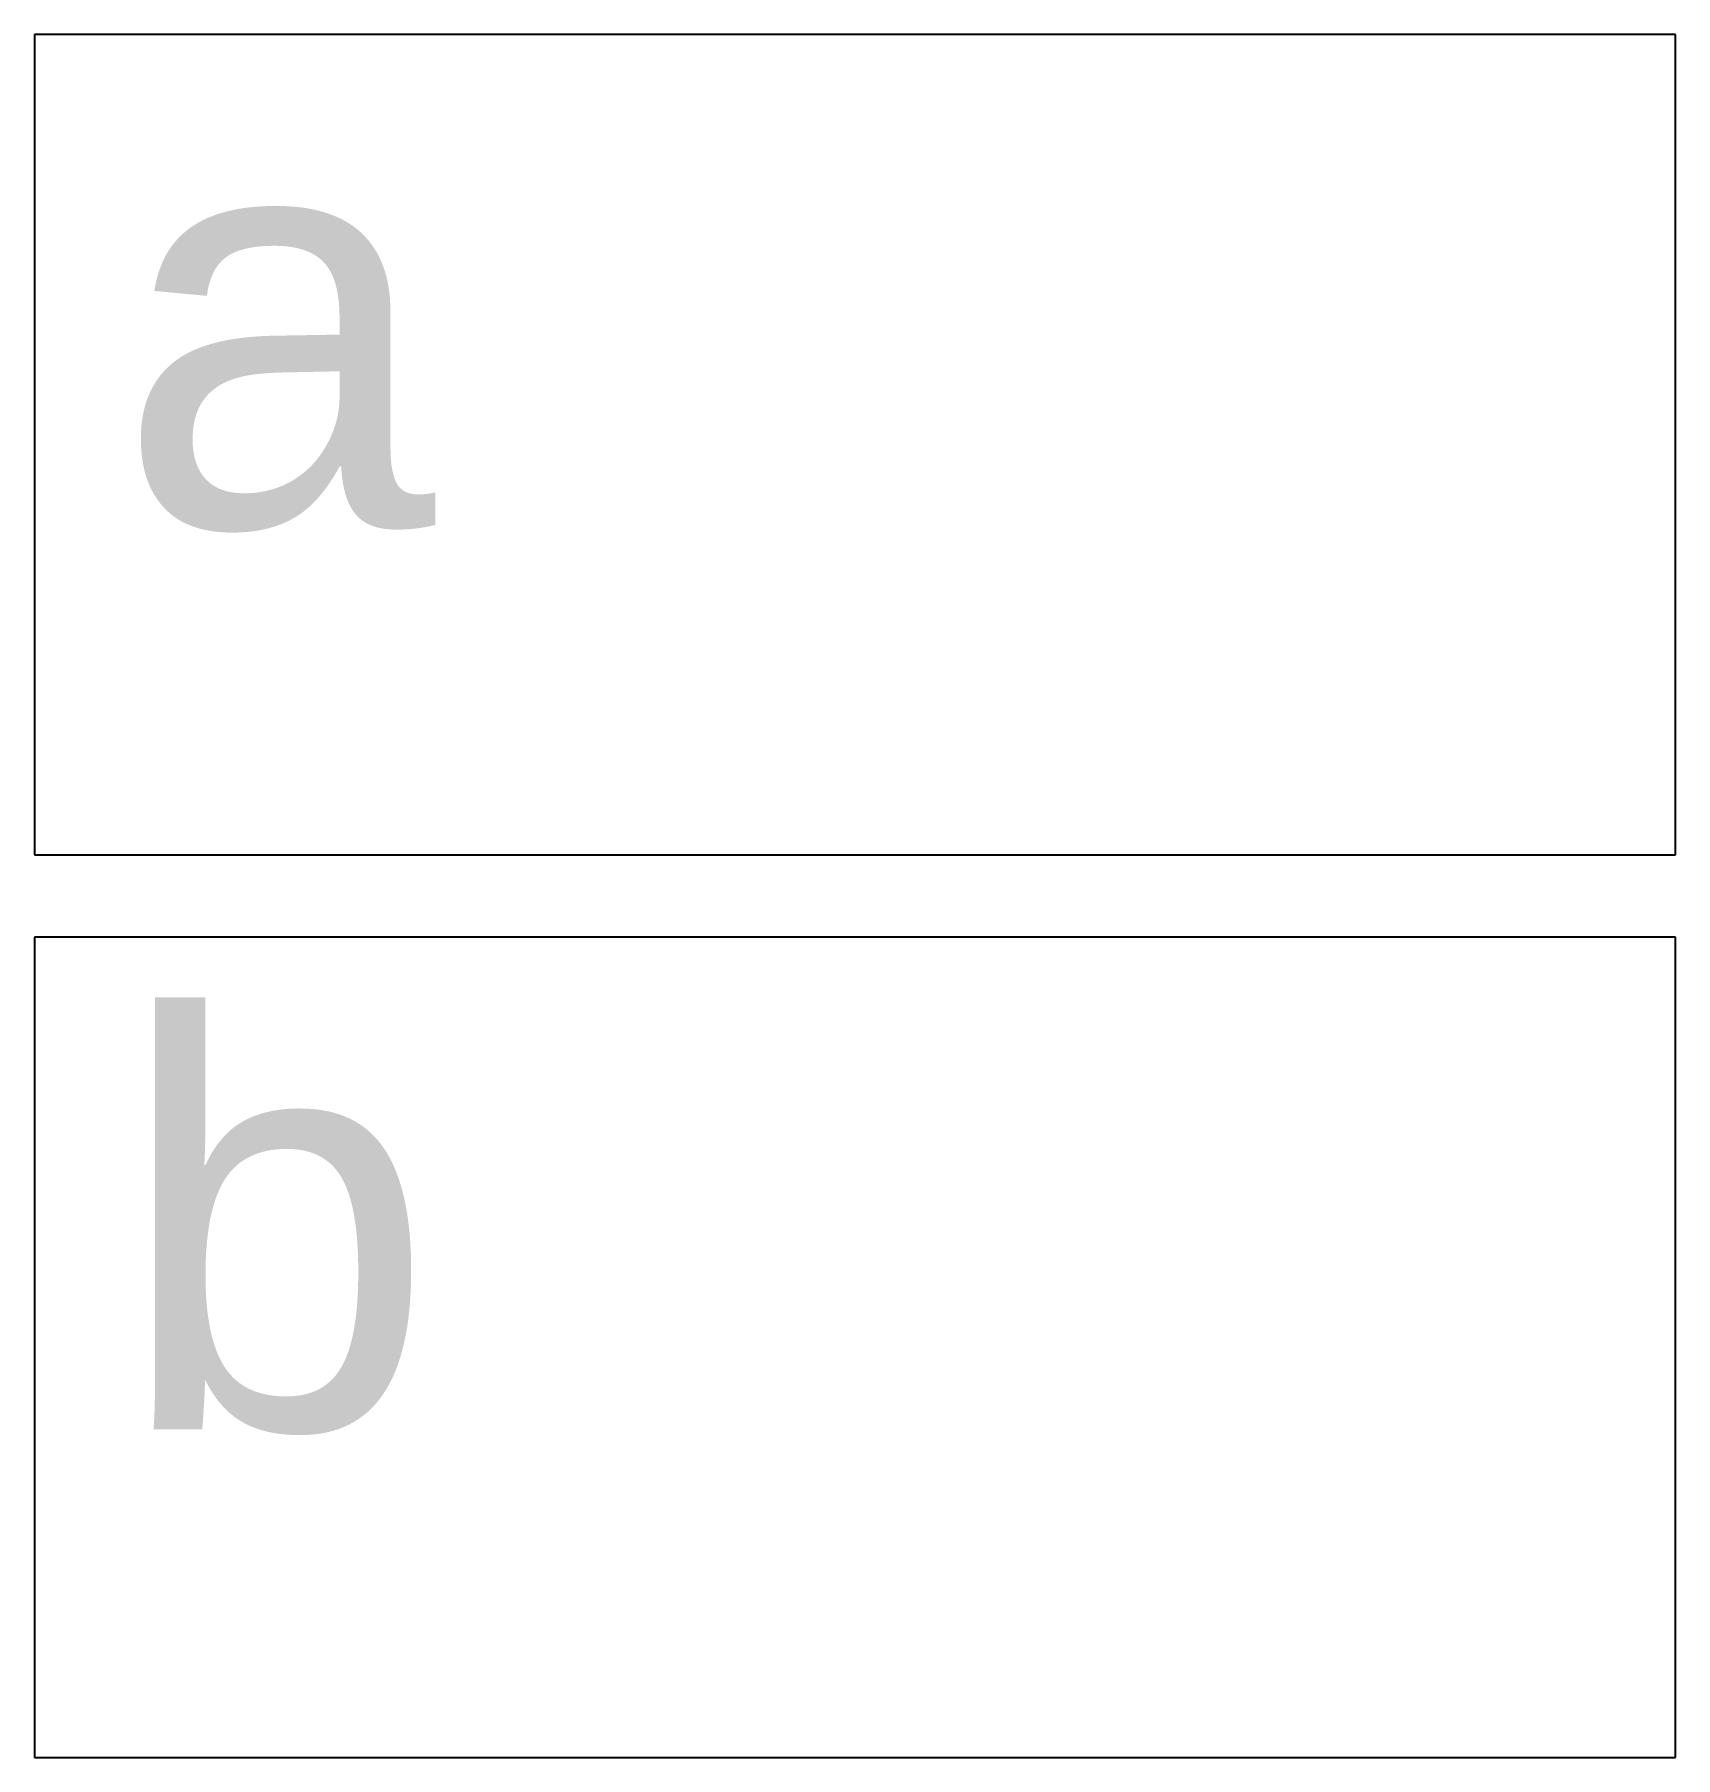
# Model space of a CAD drawing. Header units: millimetres. Extents: x 20 to 40, y 9 to 30.
import ezdxf
from ezdxf.enums import TextEntityAlignment as Align

# ---------------------------------------------------------------- set-up
doc = ezdxf.new("R2010")
doc.units = ezdxf.units.MM
doc.layers.get('0').update_dxf_attribs({"lineweight": 25, "true_color": 0xffffff})
doc.styles.add('textstyle11', font='Arial.ttf')
doc.styles.add('textstyle13', font='')
doc.styles.add('textstyle15', font='')
doc.styles.get('textstyle13').set_extended_font_data('Arial')
doc.styles.get('textstyle15').set_extended_font_data('Arial')

# ---------------------------------------------------------------- blocks, each defined once
blk = doc.blocks.new('nested_block')
for p, q in [((20, 10), (0, 10)), ((0, 10), (0, 0)), ((20, 0), (20, 10)), ((0, 0), (20, 0))]:
    blk.add_line(p, q)
at = {"style": 'textstyle11'}
blk.add_attdef('a', text='', height=5, dxfattribs=at).set_placement((1, 9), align=Align.TOP_LEFT)

msp = doc.modelspace()

# ---------------------------------------------------------------- block references
ref = msp.add_blockref('nested_block', (20, 20))
ref.add_attrib('a', 'a', dxfattribs={"height": 5, "style": 'textstyle13'}).set_placement((21, 29), align=Align.TOP_LEFT)
ref = msp.add_blockref('nested_block', (20, 9))
ref.add_attrib('a', 'b', dxfattribs={"height": 5, "style": 'textstyle15'}).set_placement((21, 18), align=Align.TOP_LEFT)

doc.saveas('drawing.dxf')
